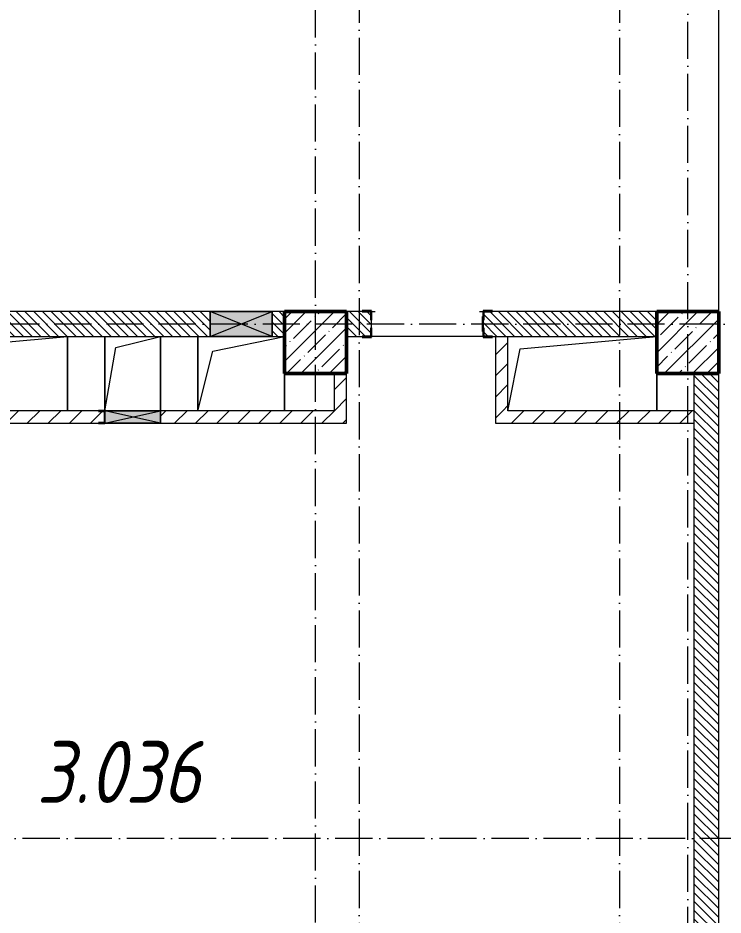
# Model space of a CAD drawing. Header units: millimetres. Extents: x -213536 to 1564669, y -45299 to 942238.
# Drawn here: x 208629 to 214314, y 460229 to 467466 of the extents above; entities that cross this region are included whole.
import ezdxf

# ---------------------------------------------------------------- set-up
doc = ezdxf.new("R2010")
doc.units = ezdxf.units.MM
doc.linetypes.add('50_200_ШТРИХ_1Т_ш5_п1_п1_', pattern=[700, 500, -100, 0, -100])
for name, color, linetype, lineweight in [('A-DETL-GENF-OTLN', 7, 'Continuous', 9), ('A-FLOR-____-OTLN', 7, 'Continuous', 9), ('A-GENM-____-MCUT', 7, 'Continuous', 25), ('A-GENM-____-OTLN', 7, 'Continuous', 9), ('A-GENM-____-OTLN-1', 7, 'Continuous', 25), ('A-GLAZ-____-OTLN', 7, 'Continuous', 9), ('A-WALL-____-MCUT-3', 7, 'Continuous', 9), ('A-WALL-____-PATT-1', 7, 'Continuous', 9), ('A-WALL-FNSH-MCUT-1', 7, 'Continuous', 9), ('I-WALL-____-OTLN', 7, 'Continuous', 9), ('S-COLS-____-MCUT', 7, 'Continuous', 50), ('S-COLS-____-OTLN', 7, 'Continuous', 9), ('S-GRID-____-OTLN-1', 7, '50_200_ШТРИХ_1Т_ш5_п1_п1_', 9), ('Марки помещений', 7, 'Continuous', 9)]:
    doc.layers.add(name, color=color, linetype=linetype, lineweight=lineweight)
doc.styles.add('ISOCPEUR_I_2', font='isocpeui.ttf', dxfattribs={"width": 0.85, "height": 2.3})
pattern_1 = [(135, (142429.057, 459015.94), (-35.35534, -35.35534), [])]
pattern_2 = [(45, (142429.06, 459015.94), (-84.85281, 84.85281), [])]

# ---------------------------------------------------------------- blocks, each defined once
blk = doc.blocks.new('BSC_Колонна _Прямоугольная - 500х500-V61-АР1_План отверстий 3 этажа в осях 1-64_А-ГГ')
at = {"layer": 'S-COLS-____-OTLN'}
h = blk.add_hatch(dxfattribs=at)
h.set_pattern_fill('FP_98', color=256, style=0, pattern_type=2)
h.set_pattern_definition([(45, (-68600, -5831.04), (-114.04925, 114.04925), []), (45, (-68485.95, -5831.04), (-114.04925, 114.04925), [201.613, -40.323, 3.353, -36.97])])
h.paths.add_polyline_path([(-250, -250), (250, -250), (250, 250), (-250, 250)], flags=0)
at = {"layer": 'S-COLS-____-MCUT'}
for p, q in [((250, 250), (-250, 250)), ((-250, 250), (-250, -250)), ((250, -250), (250, 250)), ((-250, -250), (250, -250))]:
    blk.add_line(p, q, dxfattribs=at)
blk = doc.blocks.new('BSC_Колонна _Прямоугольная - 500х500-V132-АР1_План отверстий 3 этажа в осях 1-64_А-ГГ')
at = {"layer": 'S-COLS-____-OTLN'}
h = blk.add_hatch(dxfattribs=at)
h.set_pattern_fill('FP_155', color=256, style=0, pattern_type=2)
h.set_pattern_definition([(45, (-71600, -5831.04), (-114.04925, 114.04925), []), (45, (-71485.95, -5831.04), (-114.04925, 114.04925), [201.613, -40.323, 3.353, -36.97])])
h.paths.add_polyline_path([(-250, -250), (250, -250), (250, 250), (-250, 250)], flags=0)
at = {"layer": 'S-COLS-____-MCUT'}
for p, q in [((250, 250), (-250, 250)), ((-250, 250), (-250, -250)), ((250, -250), (250, 250)), ((-250, -250), (250, -250))]:
    blk.add_line(p, q, dxfattribs=at)
blk = doc.blocks.new('154_Фахверк_СКБ_Швеллер - Тип_100_3960-28318856-АР1_План отверстий 3 этажа в осях 1-64_А-ГГ')
at = {"layer": 'A-GENM-____-MCUT'}
for p, q in [((175, 50), (125, 50)), ((125, 50), (125, -50)), ((128, 47), (175, 47)), ((128, -47), (128, 47)), ((175, 47), (175, 50)), ((125, -50), (175, -50)), ((175, -47), (128, -47)), ((175, -50), (175, -47))]:
    blk.add_line(p, q, dxfattribs=at)
blk = doc.blocks.new('Фахверк_СКБ_Уголок - 200_3960_зеркало-28268689-АР1_План отверстий 3 этажа в осях 1-64_А-ГГ')
at = {"layer": 'A-GENM-____-MCUT'}
for p, q in [((200, 156), (125, 156)), ((125, 156), (125, 81)), ((131, 81), (131, 150)), ((131, 150), (200, 150)), ((200, 150), (200, 156)), ((125, 81), (131, 81)), ((131, 19), (125, 19)), ((125, 19), (125, -56)), ((131, -50), (131, 19)), ((125, -56), (200, -56)), ((200, -50), (131, -50)), ((200, -56), (200, -50))]:
    blk.add_line(p, q, dxfattribs=at)
blk = doc.blocks.new('154_Стойка_СКБ_Уголок - СМ-2480_200-28346303-АР1_План отверстий 3 этажа в осях 1-64_А-ГГ')
at = {"layer": 'A-GENM-____-MCUT'}
for p, q in [((125, 156), (125, 81)), ((200, 156), (125, 156)), ((131, 81), (131, 150)), ((131, 150), (200, 150)), ((200, 150), (200, 156)), ((125, 81), (131, 81)), ((131, 19), (125, 19)), ((125, 19), (125, -56)), ((131, -50), (131, 19)), ((125, -56), (200, -56)), ((200, -50), (131, -50)), ((200, -56), (200, -50))]:
    blk.add_line(p, q, dxfattribs=at)
blk = doc.blocks.new('Стойка_Влож_Полоса боковая - Полоса-28213942-АР1_План отверстий 3 этажа в осях 1-64_А-ГГ')
at = {"layer": 'A-GENM-____-OTLN'}
for p, q in [((-5, 60), (0, 60)), ((-5, -60), (-5, 60)), ((0, 31), (0, -31)), ((0, -60), (-5, -60))]:
    blk.add_line(p, q, dxfattribs=at)
blk = doc.blocks.new('AR_Отверстие прямоугольное _в плите_ - AR_Отверстие прямоугольное _в плите_-30552548-АР1_План отверстий 3 этажа в осях 1-64_А-ГГ')
at = {"layer": 'A-GENM-____-OTLN'}
for p, q in [((-500, 200), (600, 300)), ((-600, -300), (-500, 200)), ((600, -300), (600, 0))]:
    blk.add_line(p, q, dxfattribs=at)
blk = doc.blocks.new('AR_Отверстие прямоугольное _в плите_ - AR_Отверстие прямоугольное _в плите_-30552550-АР1_План отверстий 3 этажа в осях 1-64_А-ГГ')
at = {"layer": 'A-GENM-____-OTLN'}
for p, q in [((-350, 300), (-350, -300)), ((-230, 180), (350, 300)), ((-350, -300), (-230, 180)), ((350, -300), (350, 0))]:
    blk.add_line(p, q, dxfattribs=at)
blk = doc.blocks.new('AR_Отверстие прямоугольное _в плите_ - AR_Отверстие прямоугольное _в плите_-30552643-АР1_План отверстий 3 этажа в осях 1-64_А-ГГ')
at = {"layer": 'A-GENM-____-OTLN'}
for p, q in [((-225, 300), (-225, -300)), ((-135, 210), (225, 300)), ((225, -300), (225, 300)), ((-225, -300), (-135, 210))]:
    blk.add_line(p, q, dxfattribs=at)
blk = doc.blocks.new('AR_Отверстие прямоугольное _в плите_ - AR_Отверстие прямоугольное _в плите_-V205-АР1_План отверстий 3 этажа в осях 1-64_А-ГГ')
at = {"layer": 'A-GENM-____-OTLN'}
for p, q in [((-500, 200), (600, 300)), ((600, -300), (600, 300)), ((-600, -300), (-500, 200))]:
    blk.add_line(p, q, dxfattribs=at)
blk = doc.blocks.new('AR_Отверстие прямоугольное _в стене_ - AR_Отверстие прямоугольное _в стене__ОВ-36951366-АР1_План отверстий 3 этажа в осях 1-64_А-ГГ')
at = {"layer": 'A-GLAZ-____-OTLN'}
blk.add_hatch(color=256, dxfattribs=at).paths.add_polyline_path([(225, 50), (-225, 50), (-225, -50), (225, -50), (225, 47)], flags=0)
at = {"layer": 'A-DETL-GENF-OTLN'}
for p, q in [((-225, -50), (-225, 50)), ((-225, 50), (225, 50)), ((225, 50), (-225, -50)), ((-225, 50), (225, -50)), ((225, 50), (-225, 50)), ((-225, 50), (-225, -50)), ((225, -50), (-225, -50)), ((-225, -50), (225, -50))]:
    blk.add_line(p, q, dxfattribs=at)
blk = doc.blocks.new('AR_Отверстие прямоугольное _в стене__БезПР - AR_Отверстие прямоугольное _в стене__БезПР-36899155-АР1_План отверстий 3 этажа в осях 1-64_А-ГГ')
at = {"layer": 'A-GLAZ-____-OTLN'}
blk.add_hatch(color=256, dxfattribs=at).paths.add_polyline_path([(250, 100), (-250, 100), (-250, -100), (250, -100)], flags=0)
at = {"layer": 'A-DETL-GENF-OTLN'}
for p, q in [((-250, -100), (-250, 100)), ((-250, 100), (250, 100)), ((250, 100), (-250, -100)), ((-250, 100), (250, -100)), ((250, 100), (-250, 100)), ((-250, 100), (-250, -100)), ((250, 100), (250, -100)), ((250, -100), (250, 100)), ((250, -100), (-250, -100)), ((-250, -100), (250, -100))]:
    blk.add_line(p, q, dxfattribs=at)
at = {"layer": 'A-GLAZ-____-OTLN'}
blk.add_line((250, 100), (-250, 100), dxfattribs=at)

msp = doc.modelspace()

# ---------------------------------------------------------------- hatches: boundary and pattern name
at = {"layer": 'A-WALL-____-PATT-1'}
h = msp.add_hatch(dxfattribs=at)
h.set_pattern_fill('FP_6', color=256, style=0, pattern_type=2)
h.set_pattern_definition(pattern_1)
h.paths.add_polyline_path([(210679.1, 464897), (210779.1, 464897), (210779.1, 465097), (210679.1, 465097), (210679.1, 464902.9)], flags=0)
h.paths.add_polyline_path([(210179.1, 464897), (210179.1, 465097), (207385.1, 465096.6), (207385.1, 465028), (207379.1, 465028), (207379.1, 464966), (207385.1, 464966), (207385.1, 464897), (209579, 464897)], flags=0)
h.paths.add_polyline_path([(205604.1, 464897), (205673.1, 464897), (205673.1, 464966), (205679.1, 464966), (205679.1, 465028), (205673.1, 465028), (205673.1, 465097), (205279.1, 465097), (205279.1, 464897)], flags=0)
h = msp.add_hatch(dxfattribs=at)
h.set_pattern_fill('FP_6', color=256, style=0, pattern_type=2)
h.set_pattern_definition(pattern_1)
h.paths.add_polyline_path([(212385.1, 464897), (213779.1, 464897), (213779.1, 465097), (212385.1, 465097), (212385.1, 465028), (212379.1, 465028), (212379.1, 464966), (212385.1, 464966), (212385.1, 464897.8)], flags=0)
h.paths.add_polyline_path([(211473.1, 464897), (211473.1, 464966), (211479.1, 464966), (211479.1, 465028), (211473.1, 465028), (211473.1, 465097), (211279.1, 465097), (211279.1, 464897), (211404.1, 464897)], flags=0)
h = msp.add_hatch(dxfattribs=at)
h.set_pattern_fill('FP_4', color=256, style=0, pattern_type=2)
h.set_pattern_definition(pattern_2)
h.paths.add_polyline_path([(212579.1, 464297), (212579.1, 464897), (212479.1, 464897), (212479.1, 464297)], flags=0)
h = msp.add_hatch(dxfattribs=at)
h.set_pattern_fill('FP_4', color=256, style=0, pattern_type=2)
h.set_pattern_definition(pattern_2)
h.paths.add_polyline_path([(211279.1, 464297), (211279.1, 464597), (211179.1, 464597), (211179.1, 464297)], flags=0)
h = msp.add_hatch(dxfattribs=at)
h.set_pattern_fill('FP_6', color=256, style=0, pattern_type=2)
h.set_pattern_definition(pattern_1)
h.paths.add_polyline_path([(214279.1, 457597), (214279.1, 464597), (214079.1, 464597), (214079.1, 457597)], flags=0)
h = msp.add_hatch(dxfattribs=at)
h.set_pattern_fill('FP_4', color=256, style=0, pattern_type=2)
h.set_pattern_definition(pattern_2)
h.paths.add_polyline_path([(207829.1, 464197), (209279.1, 464197), (209279.1, 464200), (209326.1, 464200), (209326.1, 464294), (209279.1, 464294), (209279.1, 464297), (207829.1, 464297), (207829.1, 464200)], flags=0)
h.paths.add_polyline_path([(211279.1, 464197), (211279.1, 464297), (209779.1, 464297), (209779.1, 464197)], flags=0)
h = msp.add_hatch(dxfattribs=at)
h.set_pattern_fill('FP_4', color=256, style=0, pattern_type=2)
h.set_pattern_definition(pattern_2)
h.paths.add_polyline_path([(214079.1, 464197), (214079.1, 464297), (212479.1, 464297), (212479.1, 464197), (213114, 464197)], flags=0)

# ---------------------------------------------------------------- linework, layer by layer
at = {"layer": 'A-FLOR-____-OTLN'}
for p, q in [((214279.1, 465097), (214279.1, 467997)), ((209029.1, 464897), (209029.1, 464297)), ((209329.1, 464297), (209329.1, 464897)), ((209779.1, 464897), (209779.1, 464297)), ((210079.1, 464297), (210079.1, 464897)), ((210779.1, 464597), (210779.1, 464297)), ((213779.1, 464597), (213779.1, 464297))]:
    msp.add_line(p, q, dxfattribs=at)
at = {"layer": 'A-WALL-____-MCUT-3'}
for p, q in [((210179.1, 465097), (207454.1, 465097)), ((210779.1, 465097), (210679.1, 465097)), ((211404.1, 465097), (211279.1, 465097)), ((213779.1, 465097), (212454.1, 465097)), ((211479.1, 464966), (211479.1, 465028)), ((207454.1, 464897), (210179.1, 464897)), ((210679.1, 464897), (210779.1, 464897)), ((211279.1, 464897), (211404.1, 464897)), ((212454.1, 464897), (213779.1, 464897)), ((214079.1, 464597), (214079.1, 457597)), ((214279.1, 457597), (214279.1, 464597))]:
    msp.add_line(p, q, dxfattribs=at)
at = {"layer": 'A-WALL-FNSH-MCUT-1'}
for p, q in [((212479.1, 464897), (212479.1, 464197)), ((212579.1, 464297), (212579.1, 464897)), ((211179.1, 464597), (211179.1, 464297)), ((211279.1, 464197), (211279.1, 464597)), ((209279.1, 464297), (207829.1, 464297)), ((211179.1, 464297), (209779.1, 464297)), ((214079.1, 464297), (212579.1, 464297)), ((207729.1, 464197), (209279.1, 464197)), ((209779.1, 464197), (211279.1, 464197)), ((212479.1, 464197), (214079.1, 464197))]:
    msp.add_line(p, q, dxfattribs=at)
at = {"layer": 'I-WALL-____-OTLN'}
for p, q in [((211479.1, 465097), (211509.1, 465097)), ((212349.1, 465097), (212379.1, 465097)), ((212379.1, 464897), (211479.1, 464897))]:
    msp.add_line(p, q, dxfattribs=at)
at = {"layer": 'S-GRID-____-OTLN-1', "color": 251, "ltscale": 0.6, "true_color": 0x636466}
for p, q in [((211379.1, 508896.9), (211379.1, 454533.3)), ((213479.1, 508896.9), (213479.1, 454705.9)), ((211029.1, 454705.9), (211029.1, 469166.5)), ((214029.1, 454533.3), (214029.1, 469166.5)), ((232747.8, 464997), (137760.3, 464997)), ((246355.5, 460847), (137760.3, 460847))]:
    msp.add_line(p, q, dxfattribs=at)

# ---------------------------------------------------------------- block references
at = {"layer": 'A-GENM-____-OTLN'}
for name, p in [('Стойка_Влож_Полоса боковая - Полоса-28213942-АР1_План отверстий 3 этажа в осях 1-64_А-ГГ', (212379.1, 464997)), ('AR_Отверстие прямоугольное _в плите_ - AR_Отверстие прямоугольное _в плите_-V205-АР1_План отверстий 3 этажа в осях 1-64_А-ГГ', (208429.1, 464597)), ('AR_Отверстие прямоугольное _в плите_ - AR_Отверстие прямоугольное _в плите_-30552643-АР1_План отверстий 3 этажа в осях 1-64_А-ГГ', (209554.1, 464597)), ('AR_Отверстие прямоугольное _в плите_ - AR_Отверстие прямоугольное _в плите_-30552550-АР1_План отверстий 3 этажа в осях 1-64_А-ГГ', (210429.1, 464597)), ('AR_Отверстие прямоугольное _в плите_ - AR_Отверстие прямоугольное _в плите_-30552548-АР1_План отверстий 3 этажа в осях 1-64_А-ГГ', (213179.1, 464597))]:
    msp.add_blockref(name, p, dxfattribs=at)
at = {"layer": 'A-GENM-____-OTLN-1', "rotation": 180}
for name, p in [('Фахверк_СКБ_Уголок - 200_3960_зеркало-28268689-АР1_План отверстий 3 этажа в осях 1-64_А-ГГ', (211604.1, 465047)), ('154_Фахверк_СКБ_Швеллер - Тип_100_3960-28318856-АР1_План отверстий 3 этажа в осях 1-64_А-ГГ', (209454.1, 464247))]:
    msp.add_blockref(name, p, dxfattribs=at)
at = {"layer": 'A-GENM-____-OTLN-1'}
msp.add_blockref('154_Стойка_СКБ_Уголок - СМ-2480_200-28346303-АР1_План отверстий 3 этажа в осях 1-64_А-ГГ', (212254.1, 464947), dxfattribs=at)
at = {"layer": 'A-GLAZ-____-OTLN', "rotation": 180}
for name, p in [('AR_Отверстие прямоугольное _в стене__БезПР - AR_Отверстие прямоугольное _в стене__БезПР-36899155-АР1_План отверстий 3 этажа в осях 1-64_А-ГГ', (210429.1, 464997)), ('AR_Отверстие прямоугольное _в стене_ - AR_Отверстие прямоугольное _в стене__ОВ-36951366-АР1_План отверстий 3 этажа в осях 1-64_А-ГГ', (209554.1, 464247))]:
    msp.add_blockref(name, p, dxfattribs=at)
at = {"layer": 'S-COLS-____-OTLN'}
for name, p in [('BSC_Колонна _Прямоугольная - 500х500-V61-АР1_План отверстий 3 этажа в осях 1-64_А-ГГ', (211029.1, 464847)), ('BSC_Колонна _Прямоугольная - 500х500-V132-АР1_План отверстий 3 этажа в осях 1-64_А-ГГ', (214029.1, 464847))]:
    msp.add_blockref(name, p, dxfattribs=at)

# ---------------------------------------------------------------- texts
at = {"layer": 'Марки помещений', "insert": (208779.3, 461633), "char_height": 500, "width": 785.654, "attachment_point": 1, "style": 'ISOCPEUR_I_2'}
msp.add_mtext('3.036', dxfattribs=at)

doc.saveas('drawing.dxf')
